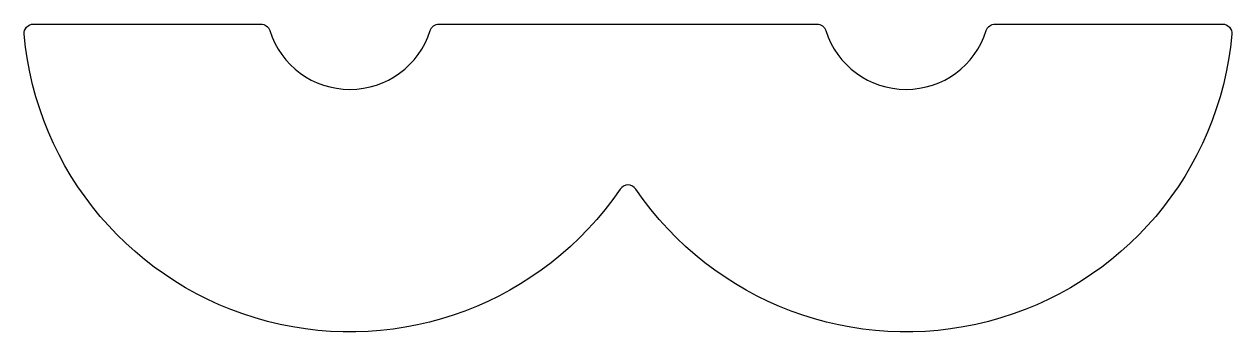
# Model space of a CAD drawing. Header units: millimetres. Extents: x -7 to 18.9, y -7 to -0.4.
import ezdxf

# ---------------------------------------------------------------- set-up
doc = ezdxf.new("R2010")
doc.units = ezdxf.units.MM
doc.layers.get('0').update_dxf_attribs({"linetype": 'CONTINUOUS'})

msp = doc.modelspace()

# ---------------------------------------------------------------- linework, layer by layer
msp.add_lwpolyline([(-6.773, -0.4), (-1.908, -0.4, -0.327538), (-1.717, -0.54, 0.733799), (1.717, -0.54, -0.327538), (1.908, -0.4), (9.998, -0.4, -0.327538), (10.189, -0.54, 0.733799), (13.623, -0.54, -0.327538), (13.814, -0.4), (18.68, -0.4, -0.440334), (18.879, -0.618, -0.704845), (6.118, -3.937, 0.529179), (5.788, -3.937, -0.704845), (-6.973, -0.618, -0.440334)], format="xyb", close=True)

doc.saveas('drawing.dxf')
